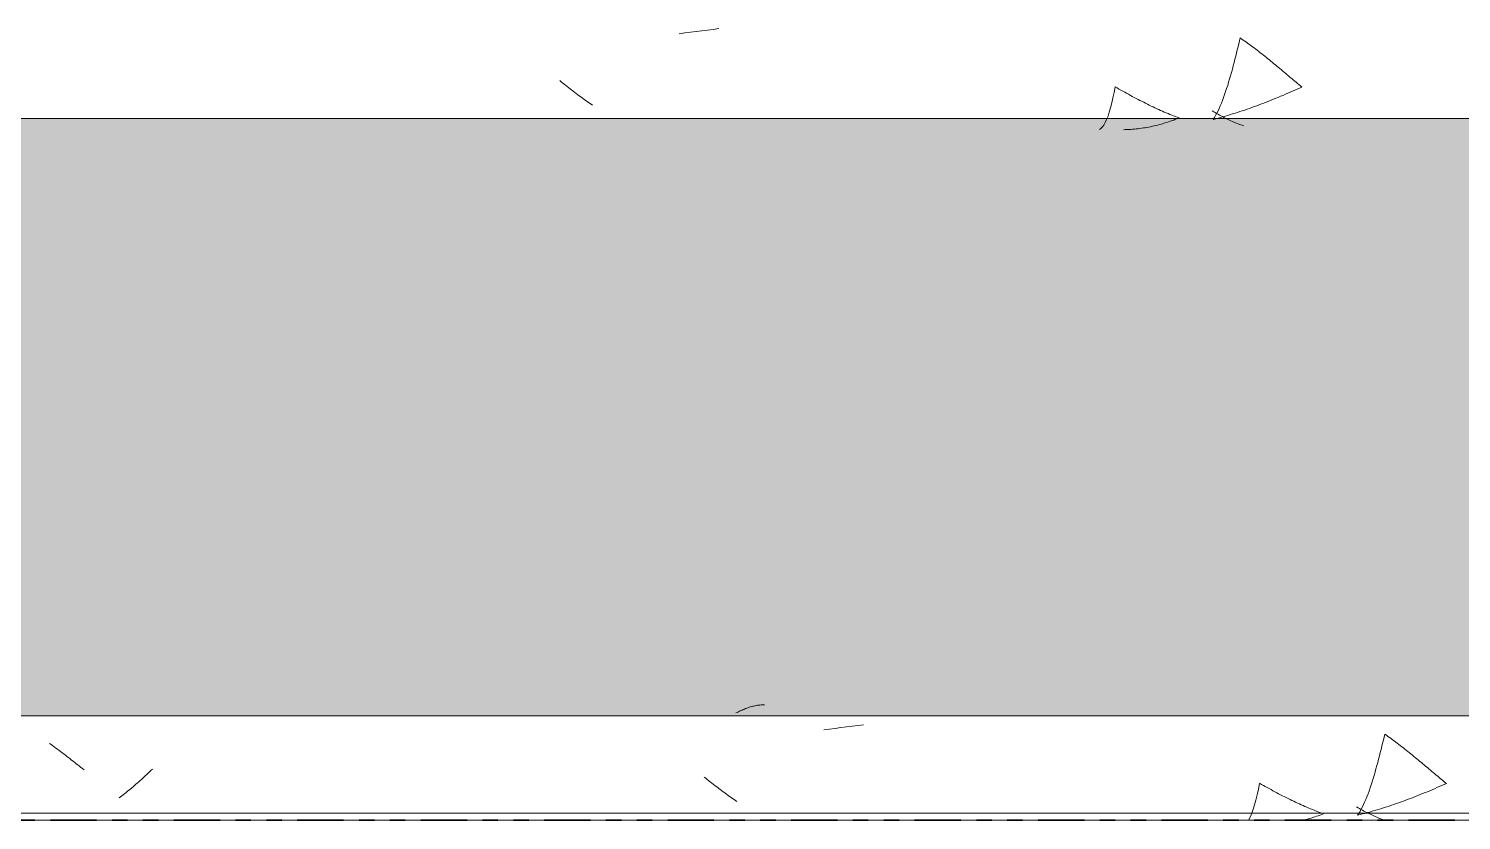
# Model space of a CAD drawing. Header units: millimetres. Extents: x -8482 to 130249, y -7482 to 93550.
# Drawn here: x 23387.9 to 23682.7, y -450 to -287.3 of the extents above; entities that cross this region are included whole.
import ezdxf

# ---------------------------------------------------------------- set-up
doc = ezdxf.new("R2010")
doc.units = ezdxf.units.MM
doc.linetypes.add('Double Dash 3_8_', pattern=[25.4, 9.525, -3.175, 3.175, -3.175, 3.175, -3.175])
for name, color, linetype, lineweight in [('Duong Ranh', 83, 'Double Dash 3_8_', 35), ('NET CAT', 3, 'Continuous', 5), ('NET THAY 1', 41, 'Continuous', 5), ('NET-THAY', 2, 'Continuous', 9)]:
    doc.layers.add(name, color=color, linetype=linetype, lineweight=lineweight)

# ---------------------------------------------------------------- blocks, each defined once
blk = doc.blocks.new('FP_93-MẶT ĐỨNG TRỤC A-Q')
at = {"layer": 'NET THAY 1'}
for p, q in [((23534.69, -427.35), (23534.44, -427.46)), ((23534.93, -427.25), (23534.69, -427.35)), ((23535.18, -427.15), (23534.93, -427.25)), ((23535.43, -427.05), (23535.18, -427.15)), ((23535.67, -426.96), (23535.43, -427.05)), ((23535.92, -426.87), (23535.67, -426.96)), ((23536.16, -426.79), (23535.92, -426.87)), ((23536.41, -426.72), (23536.16, -426.79)), ((23536.65, -426.65), (23536.41, -426.72)), ((23536.9, -426.59), (23536.65, -426.65)), ((23537.14, -426.53), (23536.9, -426.59)), ((23537.39, -426.47), (23537.14, -426.53)), ((23537.63, -426.43), (23537.39, -426.47)), ((23537.88, -426.38), (23537.63, -426.43)), ((23538.12, -426.35), (23537.88, -426.38)), ((23538.36, -426.32), (23538.12, -426.35)), ((23538.61, -426.29), (23538.36, -426.32)), ((23538.85, -426.27), (23538.61, -426.29)), ((23539.1, -426.26), (23538.85, -426.27)), ((23539.34, -426.25), (23539.1, -426.26)), ((23533.7, -427.83), (23533.45, -427.96)), ((23533.94, -427.7), (23533.7, -427.83)), ((23534.19, -427.58), (23533.94, -427.7)), ((23534.44, -427.46), (23534.19, -427.58)), ((23552.67, -431.28), (23551.51, -431.43)), ((23553.84, -431.12), (23552.67, -431.28)), ((23555, -430.97), (23553.84, -431.12)), ((23556.17, -430.82), (23555, -430.97)), ((23557.33, -430.67), (23556.17, -430.82)), ((23558.5, -430.52), (23557.33, -430.67)), ((23559.66, -430.38), (23558.5, -430.52)), ((23666.79, -432.92), (23666.64, -433.53)), ((23666.93, -432.33), (23666.79, -432.92)), ((23667.25, -432.55), (23666.93, -432.33)), ((23667.57, -432.77), (23667.25, -432.55)), ((23667.89, -433), (23667.57, -432.77)), ((23668.21, -433.23), (23667.89, -433)), ((23668.53, -433.46), (23668.21, -433.23)), ((23392.55, -434.44), (23392.22, -434.2)), ((23392.87, -434.67), (23392.55, -434.44)), ((23393.2, -434.92), (23392.87, -434.67)), ((23393.53, -435.16), (23393.2, -434.92)), ((23393.86, -435.4), (23393.53, -435.16)), ((23394.18, -435.64), (23393.86, -435.4)), ((23394.51, -435.89), (23394.18, -435.64)), ((23394.83, -436.14), (23394.51, -435.89)), ((23395.16, -436.39), (23394.83, -436.14)), ((23666.01, -436.09), (23665.84, -436.76)), ((23666.17, -435.44), (23666.01, -436.09)), ((23666.33, -434.79), (23666.17, -435.44)), ((23666.49, -434.15), (23666.33, -434.79)), ((23666.64, -433.53), (23666.49, -434.15)), ((23668.85, -433.7), (23668.53, -433.46)), ((23669.17, -433.93), (23668.85, -433.7)), ((23669.48, -434.17), (23669.17, -433.93)), ((23669.8, -434.41), (23669.48, -434.17)), ((23670.12, -434.65), (23669.8, -434.41)), ((23670.43, -434.9), (23670.12, -434.65)), ((23670.75, -435.14), (23670.43, -434.9)), ((23671.06, -435.39), (23670.75, -435.14)), ((23671.37, -435.64), (23671.06, -435.39)), ((23671.69, -435.89), (23671.37, -435.64)), ((23672, -436.14), (23671.69, -435.89)), ((23672.31, -436.39), (23672, -436.14)), ((23395.48, -436.63), (23395.16, -436.39)), ((23395.81, -436.88), (23395.48, -436.63)), ((23396.13, -437.13), (23395.81, -436.88)), ((23396.45, -437.38), (23396.13, -437.13)), ((23396.77, -437.64), (23396.45, -437.38)), ((23397.09, -437.89), (23396.77, -437.64)), ((23397.42, -438.14), (23397.09, -437.89)), ((23397.73, -438.39), (23397.42, -438.14)), ((23398.05, -438.64), (23397.73, -438.39)), ((23398.37, -438.9), (23398.05, -438.64)), ((23398.69, -439.15), (23398.37, -438.9)), ((23399.01, -439.4), (23398.69, -439.15)), ((23665.31, -438.78), (23665.12, -439.46)), ((23665.49, -438.11), (23665.31, -438.78)), ((23665.66, -437.43), (23665.49, -438.11)), ((23665.84, -436.76), (23665.66, -437.43)), ((23672.62, -436.64), (23672.31, -436.39)), ((23672.93, -436.9), (23672.62, -436.64)), ((23673.24, -437.15), (23672.93, -436.9)), ((23673.55, -437.4), (23673.24, -437.15)), ((23673.86, -437.66), (23673.55, -437.4)), ((23674.17, -437.92), (23673.86, -437.66)), ((23674.47, -438.17), (23674.17, -437.92)), ((23674.78, -438.43), (23674.47, -438.17)), ((23675.09, -438.68), (23674.78, -438.43)), ((23675.39, -438.94), (23675.09, -438.68)), ((23675.7, -439.2), (23675.39, -438.94)), ((23399.32, -439.65), (23399.01, -439.4)), ((23410.57, -442.12), (23410.29, -442.37)), ((23410.86, -441.86), (23410.57, -442.12)), ((23411.14, -441.61), (23410.86, -441.86)), ((23411.42, -441.36), (23411.14, -441.61)), ((23411.7, -441.1), (23411.42, -441.36)), ((23411.98, -440.84), (23411.7, -441.1)), ((23412.27, -440.58), (23411.98, -440.84)), ((23412.54, -440.33), (23412.27, -440.58)), ((23412.82, -440.07), (23412.54, -440.33)), ((23413.1, -439.8), (23412.82, -440.07)), ((23413.38, -439.54), (23413.1, -439.8)), ((23527.22, -441.39), (23526.91, -441.14)), ((23527.53, -441.63), (23527.22, -441.39)), ((23527.84, -441.88), (23527.53, -441.63)), ((23528.15, -442.12), (23527.84, -441.88)), ((23528.46, -442.36), (23528.15, -442.12)), ((23664.33, -442.11), (23664.12, -442.75)), ((23664.53, -441.46), (23664.33, -442.11)), ((23664.73, -440.8), (23664.53, -441.46)), ((23664.93, -440.13), (23664.73, -440.8)), ((23665.12, -439.46), (23664.93, -440.13)), ((23676, -439.45), (23675.7, -439.2)), ((23676.31, -439.71), (23676, -439.45)), ((23676.61, -439.96), (23676.31, -439.71)), ((23676.91, -440.22), (23676.61, -439.96)), ((23677.21, -440.47), (23676.91, -440.22)), ((23677.51, -440.72), (23677.21, -440.47)), ((23677.81, -440.97), (23677.51, -440.72)), ((23678.11, -441.23), (23677.81, -440.97)), ((23678.41, -441.48), (23678.11, -441.23)), ((23678.71, -441.72), (23678.41, -441.48)), ((23679.01, -441.97), (23678.71, -441.72)), ((23679.31, -442.22), (23679.01, -441.97)), ((23407.12, -444.98), (23406.83, -445.2)), ((23407.41, -444.76), (23407.12, -444.98)), ((23407.7, -444.53), (23407.41, -444.76)), ((23407.99, -444.3), (23407.7, -444.53)), ((23408.28, -444.06), (23407.99, -444.3)), ((23408.57, -443.83), (23408.28, -444.06)), ((23408.86, -443.59), (23408.57, -443.83)), ((23409.14, -443.35), (23408.86, -443.59)), ((23409.43, -443.11), (23409.14, -443.35)), ((23409.72, -442.86), (23409.43, -443.11)), ((23410, -442.61), (23409.72, -442.86)), ((23410.29, -442.37), (23410, -442.61)), ((23528.77, -442.6), (23528.46, -442.36)), ((23529.08, -442.84), (23528.77, -442.6)), ((23529.39, -443.07), (23529.08, -442.84)), ((23529.7, -443.31), (23529.39, -443.07)), ((23530.01, -443.54), (23529.7, -443.31)), ((23530.31, -443.77), (23530.01, -443.54)), ((23530.62, -444), (23530.31, -443.77)), ((23530.92, -444.22), (23530.62, -444)), ((23531.23, -444.45), (23530.92, -444.22)), ((23531.53, -444.67), (23531.23, -444.45)), ((23531.84, -444.89), (23531.53, -444.67)), ((23532.14, -445.1), (23531.84, -444.89)), ((23640.69, -444.78), (23640.43, -445.85)), ((23640.94, -443.63), (23640.69, -444.78)), ((23641.17, -442.44), (23640.94, -443.63)), ((23641.57, -442.64), (23641.17, -442.42)), ((23641.96, -442.86), (23641.57, -442.64)), ((23642.35, -443.08), (23641.96, -442.86)), ((23642.75, -443.29), (23642.35, -443.08)), ((23643.14, -443.51), (23642.75, -443.29)), ((23643.53, -443.72), (23643.14, -443.51)), ((23643.92, -443.93), (23643.53, -443.72)), ((23644.31, -444.14), (23643.92, -443.93)), ((23644.7, -444.35), (23644.31, -444.14)), ((23645.09, -444.55), (23644.7, -444.35)), ((23645.48, -444.76), (23645.09, -444.55)), ((23645.87, -444.96), (23645.48, -444.76)), ((23646.26, -445.16), (23645.87, -444.96)), ((23663.48, -444.59), (23663.25, -445.17)), ((23663.7, -444), (23663.48, -444.59)), ((23663.91, -443.38), (23663.7, -444)), ((23664.12, -442.75), (23663.91, -443.38)), ((23673.74, -444.93), (23673.25, -445.13)), ((23674.23, -444.74), (23673.74, -444.93)), ((23674.72, -444.54), (23674.23, -444.74)), ((23675.21, -444.34), (23674.72, -444.54)), ((23675.7, -444.14), (23675.21, -444.34)), ((23676.19, -443.93), (23675.7, -444.14)), ((23676.68, -443.73), (23676.19, -443.93)), ((23677.17, -443.52), (23676.68, -443.73)), ((23677.66, -443.31), (23677.17, -443.52)), ((23678.14, -443.1), (23677.66, -443.31)), ((23678.63, -442.89), (23678.14, -443.1)), ((23679.12, -442.68), (23678.63, -442.89)), ((23679.6, -442.46), (23679.12, -442.68)), ((23679.6, -442.46), (23679.31, -442.22)), ((23406.83, -445.2), (23406.54, -445.42)), ((23532.44, -445.31), (23532.14, -445.1)), ((23532.75, -445.52), (23532.44, -445.31)), ((23533.05, -445.73), (23532.75, -445.52)), ((23533.35, -445.93), (23533.05, -445.73)), ((23533.65, -446.14), (23533.35, -445.93)), ((23639.88, -447.76), (23639.59, -448.56)), ((23640.16, -446.85), (23639.88, -447.76)), ((23640.43, -445.85), (23640.16, -446.85)), ((23646.65, -445.35), (23646.26, -445.16)), ((23647.04, -445.55), (23646.65, -445.35)), ((23647.43, -445.74), (23647.04, -445.55)), ((23647.81, -445.93), (23647.43, -445.74)), ((23648.2, -446.11), (23647.81, -445.93)), ((23648.59, -446.3), (23648.2, -446.11)), ((23648.97, -446.48), (23648.59, -446.3)), ((23649.36, -446.65), (23648.97, -446.48)), ((23649.74, -446.83), (23649.36, -446.65)), ((23650.13, -447), (23649.74, -446.83)), ((23650.51, -447.17), (23650.13, -447)), ((23650.89, -447.34), (23650.51, -447.17)), ((23651.28, -447.5), (23650.89, -447.34)), ((23651.66, -447.66), (23651.28, -447.5)), ((23652.04, -447.81), (23651.66, -447.66)), ((23652.43, -447.97), (23652.04, -447.81)), ((23652.81, -448.12), (23652.43, -447.97)), ((23661.44, -447.44), (23661.14, -447.27)), ((23661.74, -447.62), (23661.44, -447.44)), ((23662.03, -447.79), (23661.74, -447.62)), ((23662.08, -447.75), (23661.84, -448.18)), ((23662.33, -447.95), (23662.03, -447.79)), ((23662.32, -447.28), (23662.08, -447.75)), ((23662.56, -446.79), (23662.32, -447.28)), ((23662.63, -448.11), (23662.33, -447.95)), ((23662.79, -446.27), (23662.56, -446.79)), ((23663.02, -445.73), (23662.79, -446.27)), ((23663.25, -445.17), (23663.02, -445.73)), ((23665.33, -447.88), (23664.83, -448.03)), ((23665.83, -447.73), (23665.33, -447.88)), ((23666.33, -447.58), (23665.83, -447.73)), ((23666.82, -447.42), (23666.33, -447.58)), ((23667.32, -447.26), (23666.82, -447.42)), ((23667.82, -447.1), (23667.32, -447.26)), ((23668.31, -446.93), (23667.82, -447.1)), ((23668.81, -446.76), (23668.31, -446.93)), ((23669.3, -446.59), (23668.81, -446.76)), ((23669.8, -446.42), (23669.3, -446.59)), ((23670.29, -446.24), (23669.8, -446.42)), ((23670.78, -446.06), (23670.29, -446.24)), ((23671.28, -445.88), (23670.78, -446.06)), ((23671.77, -445.7), (23671.28, -445.88)), ((23672.26, -445.51), (23671.77, -445.7)), ((23672.76, -445.32), (23672.26, -445.51)), ((23673.25, -445.13), (23672.76, -445.32)), ((23639.28, -449.26), (23638.97, -449.84)), ((23639.59, -448.56), (23639.28, -449.26)), ((23650.7, -449.86), (23650.34, -449.96)), ((23651.06, -449.76), (23650.7, -449.86)), ((23651.43, -449.66), (23651.06, -449.76)), ((23651.79, -449.55), (23651.43, -449.66)), ((23652.16, -449.44), (23651.79, -449.55)), ((23652.52, -449.32), (23652.16, -449.44)), ((23652.88, -449.2), (23652.52, -449.32)), ((23653.19, -448.26), (23652.81, -448.12)), ((23653.25, -449.08), (23652.88, -449.2)), ((23653.57, -448.41), (23653.19, -448.26)), ((23653.61, -448.95), (23653.25, -449.08)), ((23653.95, -448.54), (23653.57, -448.41)), ((23653.97, -448.82), (23653.61, -448.95)), ((23654.33, -448.68), (23653.95, -448.54)), ((23654.33, -448.68), (23653.97, -448.82)), ((23661.59, -448.59), (23661.34, -448.97)), ((23661.84, -448.85), (23661.34, -448.97)), ((23661.84, -448.18), (23661.59, -448.59)), ((23662.34, -448.72), (23661.84, -448.85)), ((23662.84, -448.59), (23662.34, -448.72)), ((23662.92, -448.27), (23662.63, -448.11)), ((23663.34, -448.45), (23662.84, -448.59)), ((23663.22, -448.43), (23662.92, -448.27)), ((23663.51, -448.57), (23663.22, -448.43)), ((23663.84, -448.32), (23663.34, -448.45)), ((23663.81, -448.72), (23663.51, -448.57)), ((23664.1, -448.86), (23663.81, -448.72)), ((23664.34, -448.17), (23663.84, -448.32)), ((23664.39, -449), (23664.1, -448.86)), ((23664.83, -448.03), (23664.34, -448.17)), ((23664.69, -449.13), (23664.39, -449)), ((23664.98, -449.26), (23664.69, -449.13)), ((23665.27, -449.38), (23664.98, -449.26)), ((23665.57, -449.5), (23665.27, -449.38)), ((23665.86, -449.62), (23665.57, -449.5)), ((23666.15, -449.73), (23665.86, -449.62)), ((23666.44, -449.83), (23666.15, -449.73)), ((23666.73, -449.93), (23666.44, -449.83)), ((23667.03, -450.03), (23666.73, -449.93))]:
    blk.add_line(p, q, dxfattribs=at)
at = {"layer": 'NET THAY 1', "color": 10}
for p, q in [((31404.78, -428.57), (22897.55, -428.57)), ((22897.55, -448.57), (31404.78, -448.57))]:
    blk.add_line(p, q, dxfattribs=at)
blk = doc.blocks.new('FP_94-MẶT ĐỨNG TRỤC A-Q')
at = {"layer": 'NET THAY 1'}
for p, q in [((23522.92, -288.15), (23521.75, -288.3)), ((23524.08, -288), (23522.92, -288.15)), ((23525.25, -287.85), (23524.08, -288)), ((23526.41, -287.7), (23525.25, -287.85)), ((23527.57, -287.56), (23526.41, -287.7)), ((23528.74, -287.41), (23527.57, -287.56)), ((23529.9, -287.27), (23528.74, -287.41)), ((23636.59, -291.61), (23636.43, -292.26)), ((23636.74, -290.98), (23636.59, -291.61)), ((23636.89, -290.36), (23636.74, -290.98)), ((23637.04, -289.76), (23636.89, -290.36)), ((23637.18, -289.18), (23637.04, -289.76)), ((23637.5, -289.4), (23637.18, -289.18)), ((23637.82, -289.62), (23637.5, -289.4)), ((23638.14, -289.85), (23637.82, -289.62)), ((23638.46, -290.07), (23638.14, -289.85)), ((23638.78, -290.3), (23638.46, -290.07)), ((23639.1, -290.53), (23638.78, -290.3)), ((23639.42, -290.77), (23639.1, -290.53)), ((23639.74, -291), (23639.42, -290.77)), ((23640.05, -291.24), (23639.74, -291)), ((23640.37, -291.48), (23640.05, -291.24)), ((23640.69, -291.72), (23640.37, -291.48)), ((23641, -291.96), (23640.69, -291.72)), ((23635.93, -294.24), (23635.75, -294.91)), ((23636.1, -293.57), (23635.93, -294.24)), ((23636.27, -292.91), (23636.1, -293.57)), ((23636.43, -292.26), (23636.27, -292.91)), ((23641.32, -292.21), (23641, -291.96)), ((23641.63, -292.46), (23641.32, -292.21)), ((23641.95, -292.7), (23641.63, -292.46)), ((23642.26, -292.95), (23641.95, -292.7)), ((23642.57, -293.2), (23642.26, -292.95)), ((23642.88, -293.45), (23642.57, -293.2)), ((23643.19, -293.71), (23642.88, -293.45)), ((23643.5, -293.96), (23643.19, -293.71)), ((23643.81, -294.21), (23643.5, -293.96)), ((23644.12, -294.47), (23643.81, -294.21)), ((23644.43, -294.72), (23644.12, -294.47)), ((23644.74, -294.98), (23644.43, -294.72)), ((23635.01, -297.61), (23634.81, -298.27)), ((23635.2, -296.94), (23635.01, -297.61)), ((23635.39, -296.26), (23635.2, -296.94)), ((23635.57, -295.59), (23635.39, -296.26)), ((23635.75, -294.91), (23635.57, -295.59)), ((23645.05, -295.23), (23644.74, -294.98)), ((23645.36, -295.49), (23645.05, -295.23)), ((23645.66, -295.75), (23645.36, -295.49)), ((23645.97, -296), (23645.66, -295.75)), ((23646.27, -296.26), (23645.97, -296)), ((23646.58, -296.52), (23646.27, -296.26)), ((23646.88, -296.77), (23646.58, -296.52)), ((23647.18, -297.03), (23646.88, -296.77)), ((23647.49, -297.28), (23647.18, -297.03)), ((23647.79, -297.53), (23647.49, -297.28)), ((23648.09, -297.79), (23647.79, -297.53)), ((23497.5, -298.2), (23497.18, -297.96)), ((23497.81, -298.45), (23497.5, -298.2)), ((23498.12, -298.7), (23497.81, -298.45)), ((23498.43, -298.94), (23498.12, -298.7)), ((23498.74, -299.18), (23498.43, -298.94)), ((23499.05, -299.42), (23498.74, -299.18)), ((23499.36, -299.66), (23499.05, -299.42)), ((23499.67, -299.9), (23499.36, -299.66)), ((23499.98, -300.14), (23499.67, -299.9)), ((23500.29, -300.37), (23499.98, -300.14)), ((23500.6, -300.61), (23500.29, -300.37)), ((23500.9, -300.84), (23500.6, -300.61)), ((23611.23, -300.4), (23611.01, -301.5)), ((23611.45, -299.26), (23611.23, -300.4)), ((23611.85, -299.46), (23611.45, -299.24)), ((23612.24, -299.68), (23611.85, -299.46)), ((23612.64, -299.9), (23612.24, -299.68)), ((23613.03, -300.12), (23612.64, -299.9)), ((23613.42, -300.34), (23613.03, -300.12)), ((23613.82, -300.56), (23613.42, -300.34)), ((23614.21, -300.77), (23613.82, -300.56)), ((23634.19, -300.21), (23633.98, -300.83)), ((23634.4, -299.58), (23634.19, -300.21)), ((23634.61, -298.93), (23634.4, -299.58)), ((23634.81, -298.27), (23634.61, -298.93)), ((23646.96, -300.56), (23646.48, -300.77)), ((23647.45, -300.35), (23646.96, -300.56)), ((23647.94, -300.14), (23647.45, -300.35)), ((23648.43, -299.93), (23647.94, -300.14)), ((23648.39, -298.04), (23648.09, -297.79)), ((23648.69, -298.29), (23648.39, -298.04)), ((23648.91, -299.72), (23648.43, -299.93)), ((23648.99, -298.54), (23648.69, -298.29)), ((23649.4, -299.5), (23648.91, -299.72)), ((23649.29, -298.79), (23648.99, -298.54)), ((23649.58, -299.04), (23649.29, -298.79)), ((23649.88, -299.28), (23649.4, -299.5)), ((23649.88, -299.28), (23649.58, -299.04)), ((23501.21, -301.07), (23500.9, -300.84)), ((23501.52, -301.29), (23501.21, -301.07)), ((23501.82, -301.52), (23501.52, -301.29)), ((23502.13, -301.74), (23501.82, -301.52)), ((23502.43, -301.96), (23502.13, -301.74)), ((23502.73, -302.17), (23502.43, -301.96)), ((23503.04, -302.39), (23502.73, -302.17)), ((23503.34, -302.6), (23503.04, -302.39)), ((23503.64, -302.8), (23503.34, -302.6)), ((23503.94, -303.01), (23503.64, -302.8)), ((23610.52, -303.52), (23610.26, -304.42)), ((23610.77, -302.54), (23610.52, -303.52)), ((23611.01, -301.5), (23610.77, -302.54)), ((23614.6, -300.98), (23614.21, -300.77)), ((23614.99, -301.19), (23614.6, -300.98)), ((23615.38, -301.4), (23614.99, -301.19)), ((23615.77, -301.61), (23615.38, -301.4)), ((23616.16, -301.81), (23615.77, -301.61)), ((23616.55, -302.01), (23616.16, -301.81)), ((23616.94, -302.21), (23616.55, -302.01)), ((23617.33, -302.41), (23616.94, -302.21)), ((23617.72, -302.6), (23617.33, -302.41)), ((23618.1, -302.8), (23617.72, -302.6)), ((23618.49, -302.99), (23618.1, -302.8)), ((23618.88, -303.17), (23618.49, -302.99)), ((23619.26, -303.36), (23618.88, -303.17)), ((23619.65, -303.54), (23619.26, -303.36)), ((23620.04, -303.72), (23619.65, -303.54)), ((23633.09, -303.15), (23632.85, -303.68)), ((23633.32, -302.6), (23633.09, -303.15)), ((23633.54, -302.03), (23633.32, -302.6)), ((23633.76, -301.44), (23633.54, -302.03)), ((23633.98, -300.83), (23633.76, -301.44)), ((23639.6, -303.48), (23639.1, -303.65)), ((23640.09, -303.3), (23639.6, -303.48)), ((23640.58, -303.12), (23640.09, -303.3)), ((23641.08, -302.94), (23640.58, -303.12)), ((23641.57, -302.75), (23641.08, -302.94)), ((23642.06, -302.56), (23641.57, -302.75)), ((23642.55, -302.37), (23642.06, -302.56)), ((23643.05, -302.18), (23642.55, -302.37)), ((23643.54, -301.98), (23643.05, -302.18)), ((23644.03, -301.79), (23643.54, -301.98)), ((23644.52, -301.59), (23644.03, -301.79)), ((23645.01, -301.39), (23644.52, -301.59)), ((23645.5, -301.18), (23645.01, -301.39)), ((23645.99, -300.98), (23645.5, -301.18)), ((23646.48, -300.77), (23645.99, -300.98)), ((23609.71, -305.96), (23609.42, -306.58)), ((23609.99, -305.23), (23609.71, -305.96)), ((23610.26, -304.42), (23609.99, -305.23)), ((23620.42, -303.9), (23620.04, -303.72)), ((23620.81, -304.07), (23620.42, -303.9)), ((23621.19, -304.24), (23620.81, -304.07)), ((23621.57, -304.41), (23621.19, -304.24)), ((23621.96, -304.57), (23621.57, -304.41)), ((23622.34, -304.73), (23621.96, -304.57)), ((23622.43, -306.43), (23622.07, -306.55)), ((23622.72, -304.89), (23622.34, -304.73)), ((23622.8, -306.31), (23622.43, -306.43)), ((23623.11, -305.04), (23622.72, -304.89)), ((23623.17, -306.18), (23622.8, -306.31)), ((23623.49, -305.19), (23623.11, -305.04)), ((23623.53, -306.05), (23623.17, -306.18)), ((23623.87, -305.34), (23623.49, -305.19)), ((23623.9, -305.91), (23623.53, -306.05)), ((23624.25, -305.49), (23623.87, -305.34)), ((23624.27, -305.77), (23623.9, -305.91)), ((23624.63, -305.63), (23624.25, -305.49)), ((23624.63, -305.63), (23624.27, -305.77)), ((23631.74, -304.35), (23631.44, -304.17)), ((23631.89, -305.53), (23631.64, -305.93)), ((23632.14, -305.8), (23631.64, -305.93)), ((23632.03, -304.53), (23631.74, -304.35)), ((23632.13, -305.11), (23631.89, -305.53)), ((23632.33, -304.7), (23632.03, -304.53)), ((23632.38, -304.66), (23632.13, -305.11)), ((23632.64, -305.67), (23632.14, -305.8)), ((23632.63, -304.87), (23632.33, -304.7)), ((23632.62, -304.18), (23632.38, -304.66)), ((23632.85, -303.68), (23632.62, -304.18)), ((23632.92, -305.04), (23632.63, -304.87)), ((23633.14, -305.53), (23632.64, -305.67)), ((23633.22, -305.2), (23632.92, -305.04)), ((23633.64, -305.39), (23633.14, -305.53)), ((23633.52, -305.36), (23633.22, -305.2)), ((23633.81, -305.52), (23633.52, -305.36)), ((23634.14, -305.25), (23633.64, -305.39)), ((23634.11, -305.67), (23633.81, -305.52)), ((23634.4, -305.82), (23634.11, -305.67)), ((23634.63, -305.1), (23634.14, -305.25)), ((23634.7, -305.96), (23634.4, -305.82)), ((23635.13, -304.95), (23634.63, -305.1)), ((23634.99, -306.1), (23634.7, -305.96)), ((23635.28, -306.23), (23634.99, -306.1)), ((23635.63, -304.8), (23635.13, -304.95)), ((23635.58, -306.36), (23635.28, -306.23)), ((23635.87, -306.48), (23635.58, -306.36)), ((23636.13, -304.65), (23635.63, -304.8)), ((23636.16, -306.61), (23635.87, -306.48)), ((23636.62, -304.49), (23636.13, -304.65)), ((23637.12, -304.33), (23636.62, -304.49)), ((23637.62, -304.16), (23637.12, -304.33)), ((23638.11, -304), (23637.62, -304.16)), ((23638.61, -303.83), (23638.11, -304)), ((23639.1, -303.65), (23638.61, -303.83)), ((23608.52, -307.8), (23608.21, -307.98)), ((23608.82, -307.51), (23608.52, -307.8)), ((23609.12, -307.1), (23608.82, -307.51)), ((23609.42, -306.58), (23609.12, -307.1)), ((23613.55, -308.03), (23613.18, -308.04)), ((23613.93, -308.02), (23613.55, -308.03)), ((23614.3, -308), (23613.93, -308.02)), ((23614.67, -307.98), (23614.3, -308)), ((23615.04, -307.95), (23614.67, -307.98)), ((23615.41, -307.92), (23615.04, -307.95)), ((23615.78, -307.89), (23615.41, -307.92)), ((23616.15, -307.85), (23615.78, -307.89)), ((23616.52, -307.8), (23616.15, -307.85)), ((23616.89, -307.75), (23616.52, -307.8)), ((23617.26, -307.69), (23616.89, -307.75)), ((23617.63, -307.63), (23617.26, -307.69)), ((23618, -307.57), (23617.63, -307.63)), ((23618.38, -307.5), (23618, -307.57)), ((23618.74, -307.42), (23618.38, -307.5)), ((23619.11, -307.34), (23618.74, -307.42)), ((23619.48, -307.26), (23619.11, -307.34)), ((23619.85, -307.17), (23619.48, -307.26)), ((23620.22, -307.08), (23619.85, -307.17)), ((23620.59, -306.98), (23620.22, -307.08)), ((23620.96, -306.88), (23620.59, -306.98)), ((23621.33, -306.77), (23620.96, -306.88)), ((23621.7, -306.66), (23621.33, -306.77)), ((23622.07, -306.55), (23621.7, -306.66)), ((23636.45, -306.72), (23636.16, -306.61)), ((23636.75, -306.83), (23636.45, -306.72)), ((23637.04, -306.94), (23636.75, -306.83)), ((23637.33, -307.04), (23637.04, -306.94)), ((23637.62, -307.14), (23637.33, -307.04)), ((23637.91, -307.23), (23637.62, -307.14))]:
    blk.add_line(p, q, dxfattribs=at)
at = {"layer": 'NET THAY 1', "color": 10}
blk.add_line((22897.55, -305.71), (31375.06, -305.71), dxfattribs=at)
blk = doc.blocks.new('ALC1807-ASCENT PLAZA-TANG 1_2_rvt-1-MẶT ĐỨNG TRỤC A-Q')
at = {"layer": 'NET THAY 1'}
h = blk.add_hatch(dxfattribs=at)
h.set_pattern_fill('FP_7', color=256, style=0, pattern_type=2)
h.set_pattern_definition([(50.201, (22130.45, -1000), (180.891, -15.9388), [18.994, -208.937]), (354.964, (22130.45, -1000), (34.9908, -191.057), [15.133, -166.459]), (100.379, (22145.53, -1001.33), (145.8982, 175.1182), [16.186, -178.049]), (30.177, (22130.45, -1000), (164.569, -77.289), [18.949, -208.436]), (334.843, (22130.45, -1000), (-32.0006, -191.5884), [15.151, -166.663]), (80.518, (22144.17, -1006.43), (196.5682, 114.3004), [16.187, -178.055]), (46.388, (22130.45, -949.2), (269.155, -42.042), [28.478, -313.258]), (96.589, (22152.88, -952.7), (235.719, 247.426), [24.283, -267.11]), (351.122, (22130.45, -949.2), (235.7205, 247.425), [22.702, -249.717]), (21.137, (22155.67, -961.9), (150.5388, -102.265), [18.932, -208.254]), (325.811, (22155.67, -961.9), (61.3624, 184.189), [15.166, -166.823]), (71.574, (22168.22, -970.42), (211.9016, 81.9222), [16.178, -177.963]), (37.697, (22130.454, -1000), (3.06716, 84.5549), [8.345, -156.525, 8.345, -161.076, -167.524]), (37.697, (22130.454, -1000), (3.06716, 84.5549), [-334.29, 8.345, -159.18]), (7.553, (22130.45, -1000), (66.3455, 100.1809), [8.324, -88.028, 8.324, -152.346, -63.688]), (7.553, (22130.45, -1000), (66.3455, 100.1809), [-257.02, 8.324, -55.364]), (327.315, (22119.206, -1000), (134.6288, -5.7283), [8.34, -54.84, 8.34, -188.781, -261.564]), (327.315, (22119.206, -1000), (134.6288, -5.7283), [-260.301, 8.34, -253.225]), (317.297, (22048.99, -1000), (147.0781, 25.4271), [8.35, -73.882, 8.35, -122.716, -185.971]), (317.297, (22048.99, -1000), (147.0781, 25.4271), [-213.297, 8.35, -177.621])])
h.paths.add_polyline_path([(27891.27, -428.57), (31373.87, -428.57), (31373.87, -305.71), (22897.55, -305.71), (22897.55, -428.57), (27624.89, -428.57)], flags=0)
at = {"layer": 'Duong Ranh', "color": 50}
blk.add_line((20725.4, -450), (24793.97, -450), dxfattribs=at)
at = {"layer": 'NET-THAY', "color": 7}
blk.add_line((-8381.59, -450), (51618.41, -450), dxfattribs=at)
at = {"layer": 'NET THAY 1', "color": 10}
for name in ['FP_94-MẶT ĐỨNG TRỤC A-Q', 'FP_93-MẶT ĐỨNG TRỤC A-Q']:
    blk.add_blockref(name, (0, 0), dxfattribs=at)

msp = doc.modelspace()

# ---------------------------------------------------------------- linework, layer by layer
at = {"layer": 'NET CAT'}
msp.add_lwpolyline([(-8381.59, -450), (51618.41, -450)], dxfattribs=at)

# ---------------------------------------------------------------- block references
at = {"lineweight": 5}
msp.add_blockref('ALC1807-ASCENT PLAZA-TANG 1_2_rvt-1-MẶT ĐỨNG TRỤC A-Q', (0, 0), dxfattribs=at)

doc.saveas('drawing.dxf')
